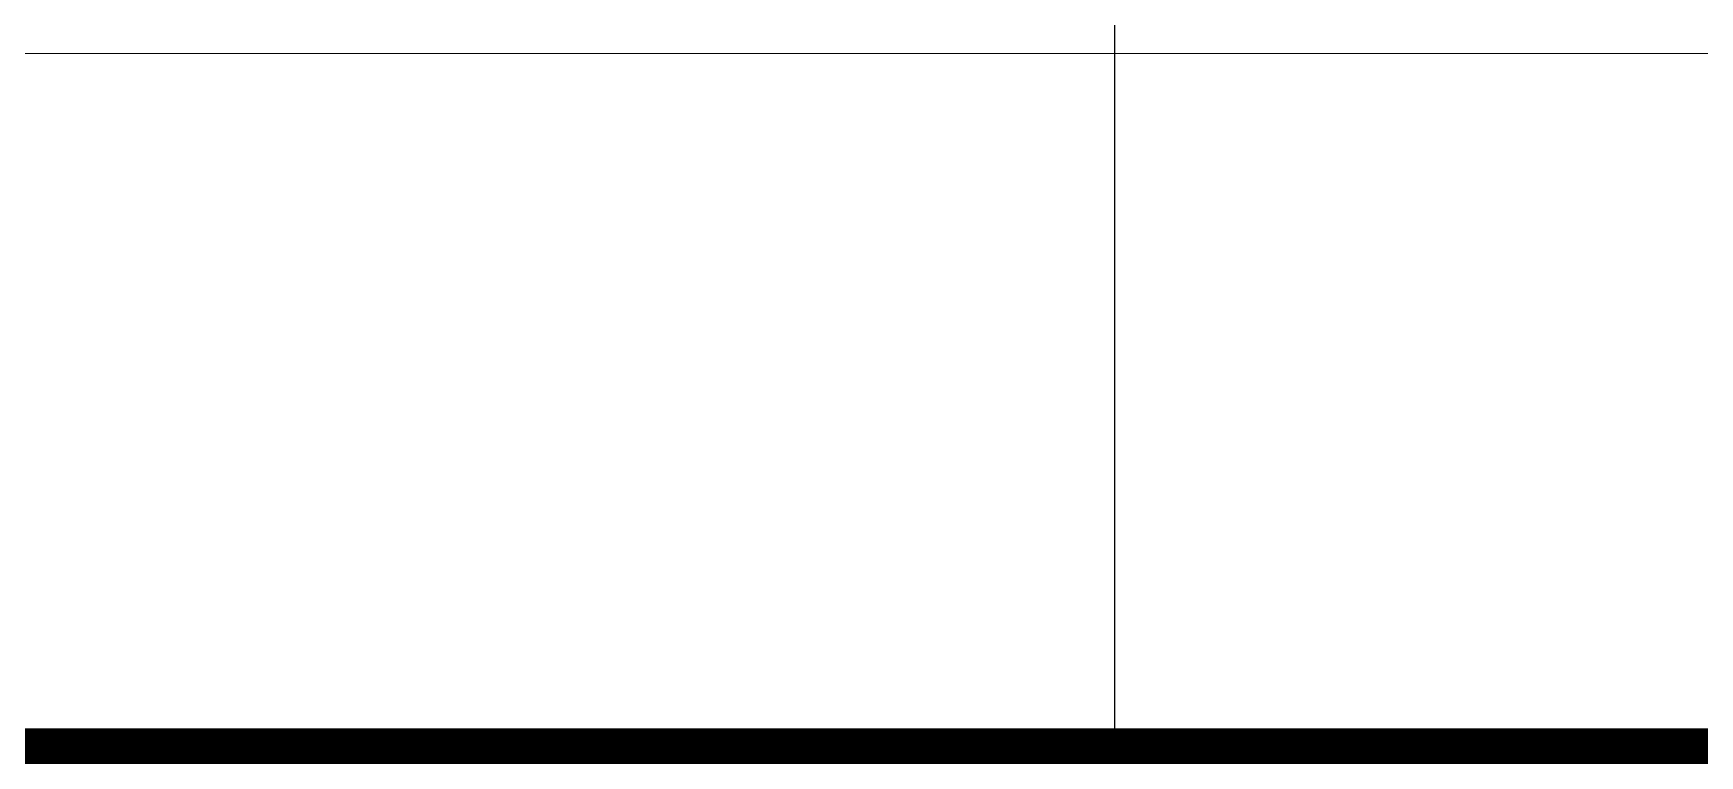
# Model space of a CAD drawing. Header units: metres. Extents: x 75097 to 220762, y -1557923 to -1361206.
# Drawn here: x 200542 to 203580, y -1454973 to -1453656 of the extents above; entities that cross this region are included whole.
import ezdxf

# ---------------------------------------------------------------- set-up
doc = ezdxf.new("R2010")
doc.units = ezdxf.units.M
doc.linetypes.add('DASHED2', pattern=[0.375, 0.25, -0.125])
doc.layers.get('0').update_dxf_attribs({"lineweight": 0})
doc.layers.add('A-100 - Copy$0$axes', color=8, linetype='Continuous')
doc.layers.add('A-100 - Copy$0$Proj', color=8, linetype='Continuous', lineweight=0)
doc.layers.add('E-POWR', color=7, linetype='Continuous', lineweight=9, true_color=0x4e7e3e)

# ---------------------------------------------------------------- blocks, each defined once
blk = doc.blocks.new('A-100 - Copy')
at = {"layer": 'A-100 - Copy$0$axes'}
blk.add_line((202513.3, -1477297.4, 0), (202513.3, -1451192.7, 0), dxfattribs=at)
at = {"layer": 'A-100 - Copy$0$Proj'}
blk.add_line((202788.3, -1454972.7, 0), (203388.3, -1454972.7, 0), dxfattribs=at)
blk.add_lwpolyline([(188053.3, -1469902.7), (188053.3, -1471182.7), (211678.3, -1471182.7), (211678.3, -1453692.7), (188053.3, -1453692.7), (188053.3, -1454972.7)], dxfattribs=at)

msp = doc.modelspace()

# ---------------------------------------------------------------- linework, layer by layer
at = {"layer": 'E-POWR', "color": 240, "linetype": 'DASHED2', "ltscale": 500, "true_color": 0xf10e52, "const_width": 100, "elevation": 0}
msp.add_lwpolyline([(159393.3, -1448612.7), (159393.3, -1454972.7), (147820.4, -1454991.2), (147948, -1460991.2), (148420.5, -1460972.7), (148420.5, -1466760.4), (151756.7, -1466760.4), (151498.3, -1475532.7), (159048.3, -1475532.7), (159048.3, -1476893.7), (174041.3, -1476822.7), (174041.3, -1469902.7), (209947.3, -1469902.7), (209947.3, -1454972.7), (173995.3, -1454972.7), (173978.3, -1451323.8), (179573.3, -1451323.8), (179573.3, -1448020.8), (173978.3, -1448045.7)], dxfattribs=at)

# ---------------------------------------------------------------- next in the draw order: block references
msp.add_blockref('A-100 - Copy', (0, 0))

doc.saveas('drawing.dxf')
